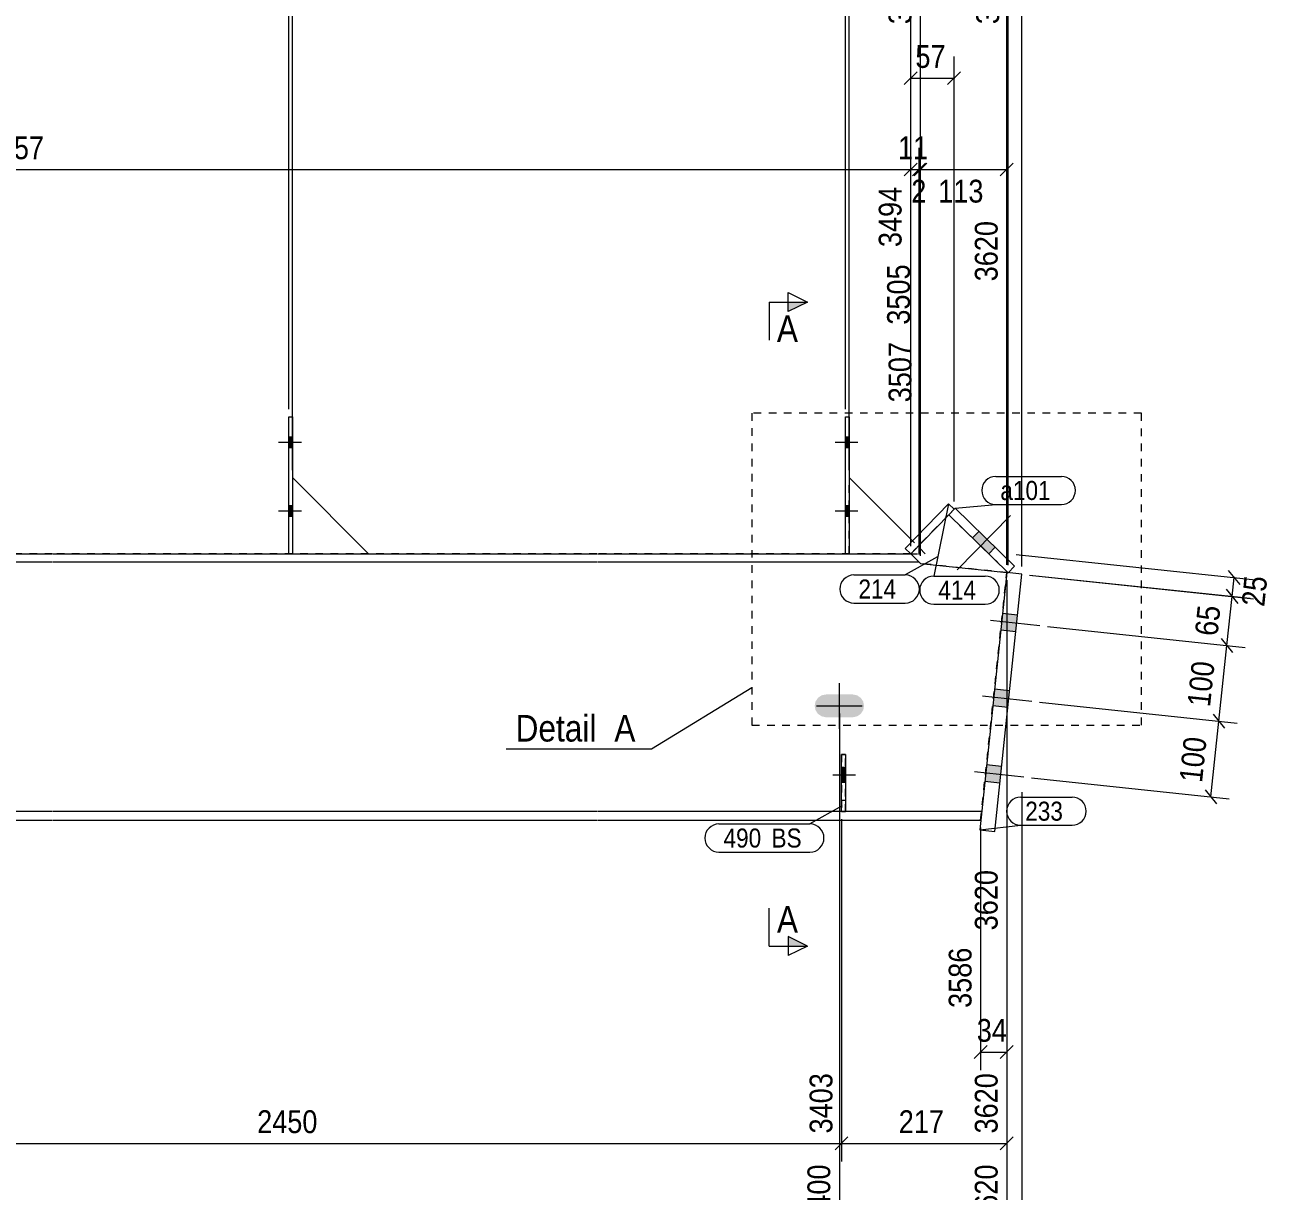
# Model space of a CAD drawing. Header units: millimetres. Extents: x 2 to 579, y 1 to 405.
# Drawn here: x 180.4 to 343.7, y 139.5 to 292.8 of the extents above; entities that cross this region are included whole.
import ezdxf

# ---------------------------------------------------------------- set-up
doc = ezdxf.new("R2010")
doc.units = ezdxf.units.MM
for name, pattern in [('XKITLINE00', [0]), ('XKITLINE01', [4, 1, -1, 1, -1]), ('XKITLINE02', [4, 2, -2])]:
    doc.linetypes.add(name, pattern=pattern)
for name, color, linetype, lineweight in [('Bolt', 3, 'Continuous', 0), ('DetailSymbol', 3, 'Continuous', 0), ('Dimensions', 7, 'Continuous', 0), ('Part', 2, 'Continuous', 0), ('PartMark', 7, 'Continuous', 0), ('Section', 6, 'Continuous', 0)]:
    doc.layers.add(name, color=color, linetype=linetype, lineweight=lineweight)
doc.styles.add('ARIAL', font='ARIAL.TTF')

# ---------------------------------------------------------------- blocks, each defined once
blk = doc.blocks.new('*A2')
at = {"layer": 'Bolt'}
blk.add_hatch(color=3, dxfattribs=at).paths.add_polyline_path([(290.73, 203.3), (290.62, 202.73), (290.29, 202.24), (289.81, 201.92), (289.23, 201.8), (285.73, 201.8), (285.16, 201.92), (284.67, 202.24), (284.35, 202.73), (284.23, 203.3), (284.35, 203.88), (284.67, 204.36), (285.16, 204.69), (285.73, 204.8), (289.23, 204.8), (289.81, 204.69), (290.29, 204.36), (290.62, 203.88)], flags=17)
at = {"layer": 'Bolt', "color": 3, "linetype": 'XKITLINE00', "lineweight": 0}
for p, q in [((287.48, 200.3), (287.48, 206.3)), ((284.48, 203.3), (290.48, 203.3))]:
    blk.add_line(p, q, dxfattribs=at)
blk = doc.blocks.new('*A3')
at = {"layer": 'Bolt'}
for points in [[(215.08, 238.6), (215.58, 238.6), (215.58, 237.2), (215.08, 237.2)], [(215.08, 238.6), (215.58, 238.6), (215.58, 237.2), (215.08, 237.2)], [(215.08, 229.6), (215.58, 229.6), (215.58, 228.2), (215.08, 228.2)], [(215.08, 229.6), (215.58, 229.6), (215.58, 228.2), (215.08, 228.2)]]:
    blk.add_hatch(color=3, dxfattribs=at).paths.add_polyline_path(points, flags=17)
at = {"layer": 'Bolt', "color": 3, "linetype": 'XKITLINE00', "lineweight": 0}
for p, q in [((215.58, 238.6), (215.08, 238.6)), ((215.58, 238.6), (215.08, 238.6)), ((216.74, 237.9), (213.74, 237.9)), ((216.74, 237.9), (213.74, 237.9)), ((215.58, 237.2), (215.08, 237.2)), ((215.58, 237.2), (215.08, 237.2)), ((216.74, 228.9), (213.74, 228.9)), ((216.74, 228.9), (213.74, 228.9)), ((215.58, 229.6), (215.08, 229.6)), ((215.58, 229.6), (215.08, 229.6)), ((215.58, 228.2), (215.08, 228.2)), ((215.58, 228.2), (215.08, 228.2))]:
    blk.add_line(p, q, dxfattribs=at)
blk = doc.blocks.new('*A6')
at = {"layer": 'Bolt'}
for points in [[(288.27, 238.6), (288.77, 238.6), (288.77, 237.2), (288.27, 237.2)], [(288.27, 238.6), (288.77, 238.6), (288.77, 237.2), (288.27, 237.2)], [(288.27, 229.6), (288.77, 229.6), (288.77, 228.2), (288.27, 228.2)], [(288.27, 229.6), (288.77, 229.6), (288.77, 228.2), (288.27, 228.2)]]:
    blk.add_hatch(color=3, dxfattribs=at).paths.add_polyline_path(points, flags=17)
at = {"layer": 'Bolt', "color": 3, "linetype": 'XKITLINE00', "lineweight": 0}
for p, q in [((288.77, 238.6), (288.27, 238.6)), ((288.77, 238.6), (288.27, 238.6)), ((289.93, 237.9), (286.93, 237.9)), ((289.93, 237.9), (286.93, 237.9)), ((288.77, 237.2), (288.27, 237.2)), ((288.77, 237.2), (288.27, 237.2)), ((289.93, 228.9), (286.93, 228.9)), ((289.93, 228.9), (286.93, 228.9)), ((288.77, 229.6), (288.27, 229.6)), ((288.77, 229.6), (288.27, 229.6)), ((288.77, 228.2), (288.27, 228.2)), ((288.77, 228.2), (288.27, 228.2))]:
    blk.add_line(p, q, dxfattribs=at)
blk = doc.blocks.new('*A8')
at = {"layer": 'Bolt', "color": 3, "linetype": 'XKITLINE02', "lineweight": 0}
for p, q in [((288.27, 195.18), (287.77, 195.18)), ((289.62, 194.2), (286.62, 194.2)), ((288.27, 193.22), (287.77, 193.22))]:
    blk.add_line(p, q, dxfattribs=at)
blk = doc.blocks.new('*A9')
at = {"layer": 'Bolt'}
blk.add_hatch(color=3, dxfattribs=at).paths.add_polyline_path([(288.27, 193.22), (287.77, 193.22), (287.77, 195.18), (288.27, 195.18)], flags=17)
at = {"layer": 'Bolt', "color": 3, "linetype": 'XKITLINE00', "lineweight": 0}
for p, q in [((288.27, 195.18), (287.77, 195.18)), ((289.62, 194.2), (286.62, 194.2)), ((288.27, 193.22), (287.77, 193.22))]:
    blk.add_line(p, q, dxfattribs=at)
blk = doc.blocks.new('*A11')
at = {"layer": 'Bolt'}
for points in [[(310.68, 213.05), (308.7, 213.26), (308.93, 215.45), (310.92, 215.24)], [(310.68, 213.05), (308.7, 213.26), (308.93, 215.45), (310.92, 215.24)], [(309.64, 203.1), (307.65, 203.31), (307.88, 205.5), (309.87, 205.29)], [(309.64, 203.1), (307.65, 203.31), (307.88, 205.5), (309.87, 205.29)], [(308.59, 193.16), (306.6, 193.37), (306.83, 195.56), (308.82, 195.35)], [(308.59, 193.16), (306.6, 193.37), (306.83, 195.56), (308.82, 195.35)]]:
    blk.add_hatch(color=3, dxfattribs=at).paths.add_polyline_path(points, flags=17)
at = {"layer": 'Bolt', "color": 3, "linetype": 'XKITLINE00', "lineweight": 0}
for p, q in [((313.83, 213.82), (307.37, 214.5)), ((313.83, 213.82), (307.37, 214.5)), ((310.92, 215.24), (308.93, 215.45)), ((310.92, 215.24), (308.93, 215.45)), ((310.68, 213.05), (308.7, 213.26)), ((310.68, 213.05), (308.7, 213.26)), ((312.78, 203.88), (306.32, 204.56)), ((312.78, 203.88), (306.32, 204.56)), ((309.87, 205.29), (307.88, 205.5)), ((309.87, 205.29), (307.88, 205.5)), ((309.64, 203.1), (307.65, 203.31)), ((309.64, 203.1), (307.65, 203.31)), ((311.74, 193.93), (305.27, 194.61)), ((311.74, 193.93), (305.27, 194.61)), ((308.82, 195.35), (306.83, 195.56)), ((308.82, 195.35), (306.83, 195.56)), ((308.59, 193.16), (306.6, 193.37)), ((308.59, 193.16), (306.6, 193.37))]:
    blk.add_line(p, q, dxfattribs=at)
blk = doc.blocks.new('*A12')
at = {"layer": 'Bolt'}
blk.add_hatch(color=3, dxfattribs=at).paths.add_polyline_path([(307.97, 224.14), (307.14, 223.28), (304.99, 225.37), (305.82, 226.23)], flags=17)
blk.add_hatch(color=3, dxfattribs=at).paths.add_polyline_path([(307.97, 224.14), (307.14, 223.28), (304.99, 225.37), (305.82, 226.23)], flags=17)
at = {"layer": 'Bolt', "color": 3, "linetype": 'XKITLINE00', "lineweight": 0}
for p, q in [((309.97, 228.34), (302.99, 221.18)), ((309.97, 228.34), (302.99, 221.18)), ((305.82, 226.23), (304.99, 225.37)), ((305.82, 226.23), (304.99, 225.37)), ((307.97, 224.14), (307.14, 223.28)), ((307.97, 224.14), (307.14, 223.28))]:
    blk.add_line(p, q, dxfattribs=at)
blk = doc.blocks.new('*A13')
at = {"layer": 'Part', "color": 2, "linetype": 'XKITLINE00', "lineweight": 0}
for p, q in [((112.2, 223.3), (184, 223.3)), ((184, 222.2), (112.2, 222.2)), ((184.1, 223.3), (255.58, 223.3)), ((255.58, 222.2), (184.1, 222.2)), ((255.68, 223.3), (296.86, 223.3)), ((297.96, 222.2), (255.68, 222.2)), ((297.96, 222.2), (296.86, 223.3)), ((184, 189.4), (112.2, 189.4)), ((112.2, 188.3), (184, 188.3)), ((255.58, 189.4), (184.1, 189.4)), ((184.1, 188.3), (255.58, 188.3)), ((306.18, 189.4), (255.68, 189.4)), ((255.68, 188.3), (306.06, 188.3))]:
    blk.add_line(p, q, dxfattribs=at)
at = {"layer": 'Part', "color": 7, "linetype": 'XKITLINE01', "lineweight": 0}
for p, q in [((184, 223.3), (112.2, 223.3)), ((255.58, 223.3), (184.1, 223.3)), ((296.86, 223.3), (255.68, 223.3)), ((296.86, 223.3), (296.86, 223.3)), ((298.15, 222.01), (296.86, 223.3)), ((309.49, 220.82), (298.15, 222.01)), ((306.06, 188.3), (309.49, 220.82))]:
    blk.add_line(p, q, dxfattribs=at)
blk = doc.blocks.new('*A14')
at = {"layer": 'Part', "color": 2, "linetype": 'XKITLINE00', "lineweight": 0}
for p, q in [((215.08, 223.3), (215.08, 241.3)), ((215.08, 241.3), (215.58, 241.3)), ((215.58, 241.3), (215.58, 223.3))]:
    blk.add_line(p, q, dxfattribs=at)
at = {"layer": 'Part', "color": 7, "linetype": 'XKITLINE01', "lineweight": 0}
blk.add_line((215.58, 223.3), (215.08, 223.3), dxfattribs=at)
blk = doc.blocks.new('*A17')
at = {"layer": 'Part', "color": 2, "linetype": 'XKITLINE00', "lineweight": 0}
for p, q in [((288.27, 223.3), (288.27, 241.3)), ((288.27, 241.3), (288.77, 241.3)), ((288.77, 241.3), (288.77, 223.3))]:
    blk.add_line(p, q, dxfattribs=at)
at = {"layer": 'Part', "color": 7, "linetype": 'XKITLINE01', "lineweight": 0}
blk.add_line((288.77, 223.3), (288.27, 223.3), dxfattribs=at)
blk = doc.blocks.new('*A18')
at = {"layer": 'Part', "color": 2, "linetype": 'XKITLINE00', "lineweight": 0}
blk.add_line((288.77, 233.3), (297.1, 224.97), dxfattribs=at)
at = {"layer": 'Part', "color": 7, "linetype": 'XKITLINE01', "lineweight": 0}
for p, q in [((288.77, 223.3), (288.77, 233.3)), ((298.77, 223.3), (297.1, 224.97)), ((288.77, 223.3), (298.77, 223.3))]:
    blk.add_line(p, q, dxfattribs=at)
blk = doc.blocks.new('*A19')
at = {"layer": 'Part', "color": 2, "linetype": 'XKITLINE00', "lineweight": 0}
blk.add_line((225.58, 223.3), (215.58, 233.3), dxfattribs=at)
at = {"layer": 'Part', "color": 7, "linetype": 'XKITLINE01', "lineweight": 0}
for p, q in [((215.58, 233.3), (215.58, 223.3)), ((215.58, 223.3), (225.58, 223.3))]:
    blk.add_line(p, q, dxfattribs=at)
blk = doc.blocks.new('*A22')
at = {"layer": 'Part', "color": 7, "linetype": 'XKITLINE01', "lineweight": 0}
for p, q in [((287.77, 196.9), (287.77, 189.4)), ((288.27, 196.9), (287.77, 196.9)), ((288.27, 189.4), (288.27, 196.9)), ((287.77, 190.9), (288.27, 190.9)), ((287.77, 189.4), (288.27, 189.4))]:
    blk.add_line(p, q, dxfattribs=at)
blk = doc.blocks.new('*A23')
at = {"layer": 'Part', "color": 2, "linetype": 'XKITLINE00', "lineweight": 0}
for p, q in [((287.77, 189.4), (287.77, 196.9)), ((287.77, 196.9), (288.27, 196.9)), ((288.27, 196.9), (288.27, 189.4))]:
    blk.add_line(p, q, dxfattribs=at)
at = {"layer": 'Part', "color": 7, "linetype": 'XKITLINE01', "lineweight": 0}
for p, q in [((287.77, 190.9), (288.27, 190.9)), ((288.27, 189.4), (287.77, 189.4))]:
    blk.add_line(p, q, dxfattribs=at)
blk = doc.blocks.new('*A25')
at = {"layer": 'Part', "color": 2, "linetype": 'XKITLINE00', "lineweight": 0}
for p, q in [((309.49, 220.81), (305.93, 187)), ((307.92, 186.79), (311.48, 220.6)), ((311.48, 220.6), (309.49, 220.81)), ((305.93, 187), (307.92, 186.79))]:
    blk.add_line(p, q, dxfattribs=at)
blk = doc.blocks.new('*A26')
at = {"layer": 'Part', "color": 2, "linetype": 'XKITLINE00', "lineweight": 0}
for p, q in [((302.7, 229.28), (301.86, 228.42)), ((310.52, 221.65), (302.7, 229.28)), ((301.86, 228.42), (309.69, 220.79)), ((309.69, 220.79), (310.52, 221.65))]:
    blk.add_line(p, q, dxfattribs=at)
blk = doc.blocks.new('*A27')
at = {"layer": 'Part', "color": 2, "linetype": 'XKITLINE00', "lineweight": 0}
for p, q in [((301.84, 229.84), (296.15, 224)), ((302.56, 229.14), (301.84, 229.84)), ((301.86, 228.42), (296.86, 223.3)), ((296.86, 223.3), (296.15, 224))]:
    blk.add_line(p, q, dxfattribs=at)
at = {"layer": 'Part', "color": 7, "linetype": 'XKITLINE01', "lineweight": 0}
blk.add_line((302.56, 229.14), (301.86, 228.42), dxfattribs=at)
blk = doc.blocks.new('*A28')
at = {"layer": 'Part', "color": 7, "linetype": 'XKITLINE01', "lineweight": 0}
for p, q in [((296.86, 223.3), (301.86, 228.42)), ((301.86, 228.42), (309.69, 220.79)), ((296.87, 223.3), (296.86, 223.3)), ((296.86, 223.3), (297.96, 222.2)), ((309.69, 220.79), (309.49, 220.81))]:
    blk.add_line(p, q, dxfattribs=at)
at = {"layer": 'Part', "color": 2, "linetype": 'XKITLINE00', "lineweight": 0}
for p, q in [((297.96, 222.2), (298.15, 222.01)), ((298.15, 222.01), (309.49, 220.81))]:
    blk.add_line(p, q, dxfattribs=at)
blk = doc.blocks.new('*A84')
at = {"layer": 'Dimensions', "color": 7, "linetype": 'XKITLINE00', "lineweight": 0}
blk.add_line((311.48, 221.6), (311.48, 332.65), dxfattribs=at)
blk = doc.blocks.new('*A89')
at = {"layer": 'Dimensions', "color": 7, "linetype": 'XKITLINE00', "lineweight": 0}
for p, q in [((309.49, 219.82), (309.49, 155.4)), ((306.06, 187.3), (306.06, 155.4)), ((306.91, 158.65), (305.21, 156.95)), ((310.34, 158.65), (308.64, 156.95)), ((306.06, 157.8), (309.49, 157.8))]:
    blk.add_line(p, q, dxfattribs=at)
at = {"layer": 'Dimensions', "color": 3}
for p in [(306.06, 157.8), (309.49, 157.8)]:
    blk.add_point(p, dxfattribs=at)
at = {"layer": 'Dimensions', "color": 3, "style": 'ARIAL', "width": 0.85}
for s, p in [('3620', (308.29, 173.8)), ('3586', (304.86, 163.6))]:
    blk.add_text(s, height=3, rotation=90.0002, dxfattribs=at).set_placement(p)
blk.add_text('34', height=3, dxfattribs=at).set_placement((305.55, 159.15))
blk = doc.blocks.new('*A91')
at = {"layer": 'Dimensions', "color": 7, "linetype": 'XKITLINE00', "lineweight": 0}
for p, q in [((296.86, 224.3), (296.86, 276.65)), ((297.71, 274.65), (296.01, 272.95)), ((62, 273.8), (296.86, 273.8))]:
    blk.add_line(p, q, dxfattribs=at)
at = {"layer": 'Dimensions', "color": 3}
blk.add_point((296.86, 273.8), dxfattribs=at)
at = {"layer": 'Dimensions', "color": 3, "style": 'ARIAL', "width": 0.85}
blk.add_text('3457', height=3, dxfattribs=at).set_placement((174.98, 275.15))
blk.add_text('3494', height=3, rotation=90.0002, dxfattribs=at).set_placement((295.66, 263.6))
blk = doc.blocks.new('*A92')
at = {"layer": 'Dimensions', "color": 7, "linetype": 'XKITLINE00', "lineweight": 0}
for p, q in [((296.86, 224.3), (296.86, 276.65)), ((297.96, 223.2), (297.96, 276.65)), ((297.71, 274.65), (296.01, 272.95)), ((298.81, 274.65), (297.11, 272.95)), ((296.86, 273.8), (297.96, 273.8))]:
    blk.add_line(p, q, dxfattribs=at)
at = {"layer": 'Dimensions', "color": 3}
for p in [(296.86, 273.8), (297.96, 273.8)]:
    blk.add_point(p, dxfattribs=at)
at = {"layer": 'Dimensions', "color": 3, "style": 'ARIAL', "width": 0.85}
blk.add_text('11', height=3, dxfattribs=at).set_placement((295.19, 275.15))
blk.add_text('3505', height=3, rotation=90.0002, dxfattribs=at).set_placement((296.76, 253.4))
blk = doc.blocks.new('*A93')
at = {"layer": 'Dimensions', "color": 7, "linetype": 'XKITLINE00', "lineweight": 0}
for p, q in [((297.96, 223.2), (297.96, 276.2)), ((298.15, 223.01), (298.15, 276.2)), ((298.81, 274.65), (297.11, 272.95)), ((299, 274.65), (297.3, 272.95)), ((297.96, 273.8), (298.15, 273.8))]:
    blk.add_line(p, q, dxfattribs=at)
at = {"layer": 'Dimensions', "color": 3}
for p in [(297.96, 273.8), (298.15, 273.8)]:
    blk.add_point(p, dxfattribs=at)
at = {"layer": 'Dimensions', "color": 3, "style": 'ARIAL', "width": 0.85}
blk.add_text('2', height=3, dxfattribs=at).set_placement((296.94, 269.45))
blk.add_text('3507', height=3, rotation=90.0002, dxfattribs=at).set_placement((296.95, 243.2))
blk = doc.blocks.new('*A94')
at = {"layer": 'Dimensions', "color": 7, "linetype": 'XKITLINE00', "lineweight": 0}
for p, q in [((298.15, 223.01), (298.15, 276.2)), ((309.49, 221.82), (309.49, 276.2)), ((299, 274.65), (297.3, 272.95)), ((310.34, 274.65), (308.64, 272.95)), ((298.15, 273.8), (309.49, 273.8))]:
    blk.add_line(p, q, dxfattribs=at)
at = {"layer": 'Dimensions', "color": 3}
for p in [(298.15, 273.8), (309.49, 273.8)]:
    blk.add_point(p, dxfattribs=at)
at = {"layer": 'Dimensions', "color": 3, "style": 'ARIAL', "width": 0.85}
blk.add_text('113', height=3, dxfattribs=at).set_placement((300.48, 269.45))
blk.add_text('3620', height=3, rotation=90.0002, dxfattribs=at).set_placement((308.29, 259.1))
blk = doc.blocks.new('*A95')
at = {"layer": 'DetailSymbol', "color": 6, "linetype": 'XKITLINE01', "lineweight": 0}
for p, q in [((327.2, 241.78), (275.98, 241.78)), ((275.98, 241.78), (275.98, 200.77)), ((327.2, 200.77), (327.2, 241.78)), ((275.98, 200.77), (327.2, 200.77))]:
    blk.add_line(p, q, dxfattribs=at)
at = {"layer": 'DetailSymbol', "color": 6, "linetype": 'XKITLINE00', "lineweight": 0}
for p, q in [((275.98, 205.67), (262.76, 197.61)), ((262.76, 197.61), (243.66, 197.61))]:
    blk.add_line(p, q, dxfattribs=at)
at = {"layer": 'DetailSymbol', "color": 7, "style": 'ARIAL', "width": 0.85}
for s, p in [('Detail', (244.91, 198.61)), ('A', (257.89, 198.61))]:
    blk.add_text(s, height=3.5, dxfattribs=at).set_placement(p)
blk = doc.blocks.new('*A97')
at = {"layer": 'PartMark', "color": 7, "linetype": 'XKITLINE00', "lineweight": 0}
for p, q in [((301.84, 229.84), (299.89, 220.36)), ((299.89, 220.36), (306.66, 220.36)), ((299.89, 216.66), (306.66, 216.66))]:
    blk.add_line(p, q, dxfattribs=at)
for centre, start, end in [((299.89, 218.51), 90, 270), ((306.66, 218.51), 270, 90)]:
    blk.add_arc(centre, 1.85, start, end, dxfattribs=at)
at = {"layer": 'PartMark', "color": 3, "style": 'ARIAL', "width": 0.85}
blk.add_text('414', height=2.5, dxfattribs=at).set_placement((300.49, 217.26))
blk = doc.blocks.new('*A98')
at = {"layer": 'PartMark', "color": 7, "linetype": 'XKITLINE00', "lineweight": 0}
for p, q in [((300.39, 222.9), (296.15, 220.51)), ((289.39, 220.51), (296.15, 220.51)), ((289.39, 216.81), (296.15, 216.81))]:
    blk.add_line(p, q, dxfattribs=at)
for centre, start, end in [((289.39, 218.66), 90, 270), ((296.15, 218.66), 270, 90)]:
    blk.add_arc(centre, 1.85, start, end, dxfattribs=at)
at = {"layer": 'PartMark', "color": 3, "style": 'ARIAL', "width": 0.85}
blk.add_text('214', height=2.5, dxfattribs=at).set_placement((289.99, 217.41))
blk = doc.blocks.new('*A100')
at = {"layer": 'PartMark', "color": 7, "linetype": 'XKITLINE00', "lineweight": 0}
for p, q in [((311.32, 191.31), (318.08, 191.31)), ((305.93, 187), (311.32, 187.61)), ((311.32, 187.61), (318.08, 187.61))]:
    blk.add_line(p, q, dxfattribs=at)
for centre, start, end in [((311.32, 189.46), 90, 270), ((318.08, 189.46), 270, 90)]:
    blk.add_arc(centre, 1.85, start, end, dxfattribs=at)
at = {"layer": 'PartMark', "color": 3, "style": 'ARIAL', "width": 0.85}
blk.add_text('233', height=2.5, dxfattribs=at).set_placement((311.92, 188.21))
blk = doc.blocks.new('*A101')
at = {"layer": 'PartMark', "color": 7, "linetype": 'XKITLINE00', "lineweight": 0}
for p, q in [((308.05, 233.46), (316.67, 233.46)), ((302.7, 229.28), (308.05, 229.76)), ((308.05, 229.76), (316.67, 229.76))]:
    blk.add_line(p, q, dxfattribs=at)
for centre, start, end in [((308.05, 231.61), 90, 270), ((316.67, 231.61), 270, 90)]:
    blk.add_arc(centre, 1.85, start, end, dxfattribs=at)
at = {"layer": 'PartMark', "color": 3, "style": 'ARIAL', "width": 0.85}
blk.add_text('a101', height=2.5, dxfattribs=at).set_placement((308.65, 230.36))
blk = doc.blocks.new('*A105')
at = {"layer": 'PartMark', "color": 7, "linetype": 'XKITLINE00', "lineweight": 0}
for p, q in [((287.85, 190.18), (283.61, 187.78)), ((271.65, 187.78), (283.61, 187.78)), ((271.65, 184.08), (283.61, 184.08))]:
    blk.add_line(p, q, dxfattribs=at)
for centre, start, end in [((271.65, 185.93), 90, 270), ((283.61, 185.93), 270, 90)]:
    blk.add_arc(centre, 1.85, start, end, dxfattribs=at)
at = {"layer": 'PartMark', "color": 3, "style": 'ARIAL', "width": 0.85}
for s, p in [('490', (272.25, 184.68)), ('BS', (278.56, 184.68))]:
    blk.add_text(s, height=2.5, dxfattribs=at).set_placement(p)
blk = doc.blocks.new('*A107')
at = {"layer": 'Section'}
for points in [[(280.77, 256.37), (283.27, 256.37), (280.77, 255.12)], [(280.77, 172.98), (283.27, 171.73), (280.77, 171.73)]]:
    blk.add_hatch(color=3, dxfattribs=at).paths.add_polyline_path(points, flags=17)
at = {"layer": 'Section', "color": 3, "linetype": 'XKITLINE00', "lineweight": 0}
for p, q in [((280.77, 255.12), (280.77, 257.62)), ((280.77, 257.62), (283.27, 256.37)), ((283.27, 256.37), (280.77, 255.12)), ((283.27, 171.73), (280.77, 172.98)), ((280.77, 172.98), (280.77, 170.48)), ((283.27, 171.73), (280.77, 170.48))]:
    blk.add_line(p, q, dxfattribs=at)
at = {"layer": 'Section', "color": 1, "linetype": 'XKITLINE00', "lineweight": 0}
for p, q in [((278.27, 256.37), (278.27, 251.37)), ((278.27, 256.37), (283.27, 256.37)), ((278.27, 171.73), (278.27, 176.73)), ((278.27, 171.73), (283.27, 171.73))]:
    blk.add_line(p, q, dxfattribs=at)
at = {"layer": 'Section', "color": 7, "style": 'ARIAL', "width": 0.85}
for p in [(279.27, 251.12), (279.27, 173.48)]:
    blk.add_text('A', height=3.5, dxfattribs=at).set_placement(p)
blk = doc.blocks.new('*A111')
at = {"layer": 'Dimensions', "color": 7, "linetype": 'XKITLINE00', "lineweight": 0}
for p, q in [((313.78, 203.77), (339.77, 201.03)), ((336.33, 191.34), (337.38, 201.28)), ((336.63, 202.22), (338.14, 200.35)), ((312.73, 193.83), (338.72, 191.09)), ((335.58, 192.27), (337.09, 190.41))]:
    blk.add_line(p, q, dxfattribs=at)
at = {"layer": 'Dimensions', "color": 3}
for p in [(337.38, 201.28), (336.33, 191.34)]:
    blk.add_point(p, dxfattribs=at)
at = {"layer": 'Dimensions', "color": 3, "style": 'ARIAL', "width": 0.85}
blk.add_text('100', height=3, rotation=83.9784, dxfattribs=at).set_placement((335.16, 193.13))
blk = doc.blocks.new('*A112')
at = {"layer": 'Dimensions', "color": 7, "linetype": 'XKITLINE00', "lineweight": 0}
for p, q in [((314.83, 213.72), (340.82, 210.98)), ((337.38, 201.28), (338.43, 211.23)), ((337.67, 212.16), (339.18, 210.3)), ((313.78, 203.77), (339.77, 201.03)), ((336.63, 202.22), (338.14, 200.35))]:
    blk.add_line(p, q, dxfattribs=at)
at = {"layer": 'Dimensions', "color": 3}
for p in [(338.43, 211.23), (337.38, 201.28)]:
    blk.add_point(p, dxfattribs=at)
at = {"layer": 'Dimensions', "color": 3, "style": 'ARIAL', "width": 0.85}
blk.add_text('100', height=3, rotation=83.9784, dxfattribs=at).set_placement((336.21, 203.08))
blk = doc.blocks.new('*A113')
at = {"layer": 'Dimensions', "color": 7, "linetype": 'XKITLINE00', "lineweight": 0}
for p, q in [((312.48, 220.5), (341.5, 217.44)), ((338.36, 218.62), (339.87, 216.76)), ((338.43, 211.23), (339.11, 217.69)), ((314.83, 213.72), (340.82, 210.98)), ((337.67, 212.16), (339.18, 210.3))]:
    blk.add_line(p, q, dxfattribs=at)
at = {"layer": 'Dimensions', "color": 3}
for p in [(339.11, 217.69), (338.43, 211.23)]:
    blk.add_point(p, dxfattribs=at)
at = {"layer": 'Dimensions', "color": 3, "style": 'ARIAL', "width": 0.85}
blk.add_text('65', height=3, rotation=83.9784, dxfattribs=at).set_placement((337.19, 212.39))
blk = doc.blocks.new('*A114')
at = {"layer": 'Dimensions', "color": 7, "linetype": 'XKITLINE00', "lineweight": 0}
for p, q in [((310.75, 223.2), (342.21, 219.88)), ((338.62, 221.11), (340.13, 219.25)), ((312.48, 220.5), (341.95, 217.39)), ((339.11, 217.69), (339.37, 220.18)), ((338.36, 218.62), (339.87, 216.76))]:
    blk.add_line(p, q, dxfattribs=at)
at = {"layer": 'Dimensions', "color": 3}
for p in [(339.37, 220.18), (339.11, 217.69)]:
    blk.add_point(p, dxfattribs=at)
at = {"layer": 'Dimensions', "color": 3, "style": 'ARIAL', "width": 0.85}
blk.add_text('25', height=3, rotation=83.9784, dxfattribs=at).set_placement((343.34, 216.26))
blk = doc.blocks.new('*A115')
at = {"layer": 'Dimensions', "color": 7, "linetype": 'XKITLINE00', "lineweight": 0}
blk.add_line((309.49, 219.82), (309.49, 119.4), dxfattribs=at)
blk = doc.blocks.new('*A116')
at = {"layer": 'Dimensions', "color": 7, "linetype": 'XKITLINE00', "lineweight": 0}
for p, q in [((309.49, 219.82), (309.49, 119.4)), ((311.48, 191.96), (311.48, 119.4)), ((310.34, 122.65), (308.64, 120.95)), ((312.33, 122.65), (310.63, 120.95)), ((309.49, 121.8), (311.48, 121.8))]:
    blk.add_line(p, q, dxfattribs=at)
at = {"layer": 'Dimensions', "color": 3}
for p in [(309.49, 121.8), (311.48, 121.8)]:
    blk.add_point(p, dxfattribs=at)
at = {"layer": 'Dimensions', "color": 3, "style": 'ARIAL', "width": 0.85}
blk.add_text('20', height=3, dxfattribs=at).set_placement((308.26, 123.15))
blk = doc.blocks.new('*A119')
at = {"layer": 'Dimensions', "color": 7, "linetype": 'XKITLINE00', "lineweight": 0}
for p, q in [((144, 234.3), (144, 320.65)), ((215.08, 242.3), (215.08, 320.65)), ((144.85, 318.65), (143.15, 316.95)), ((215.93, 318.65), (214.23, 316.95)), ((144, 317.8), (215.08, 317.8))]:
    blk.add_line(p, q, dxfattribs=at)
at = {"layer": 'Dimensions', "color": 3}
for p in [(144, 317.8), (215.08, 317.8)]:
    blk.add_point(p, dxfattribs=at)
at = {"layer": 'Dimensions', "color": 3, "style": 'ARIAL', "width": 0.85}
blk.add_text('1295', height=3, dxfattribs=at).set_placement((175.09, 319.15))
blk.add_text('2258', height=3, rotation=90.0002, dxfattribs=at).set_placement((213.88, 307.6))
blk = doc.blocks.new('*A120')
at = {"layer": 'Dimensions', "color": 7, "linetype": 'XKITLINE00', "lineweight": 0}
for p, q in [((215.08, 242.3), (215.08, 320.65)), ((215.58, 234.3), (215.58, 320.65)), ((215.93, 318.65), (214.23, 316.95)), ((216.43, 318.65), (214.73, 316.95)), ((215.08, 317.8), (215.58, 317.8))]:
    blk.add_line(p, q, dxfattribs=at)
at = {"layer": 'Dimensions', "color": 3}
for p in [(215.08, 317.8), (215.58, 317.8)]:
    blk.add_point(p, dxfattribs=at)
at = {"layer": 'Dimensions', "color": 3, "style": 'ARIAL', "width": 0.85}
blk.add_text('5', height=3, dxfattribs=at).set_placement((214.22, 319.15))
blk.add_text('2263', height=3, rotation=90.0002, dxfattribs=at).set_placement((214.38, 297.4))
blk = doc.blocks.new('*A121')
at = {"layer": 'Dimensions', "color": 7, "linetype": 'XKITLINE00', "lineweight": 0}
for p, q in [((215.58, 234.3), (215.58, 320.65)), ((288.27, 242.3), (288.27, 320.65)), ((216.43, 318.65), (214.73, 316.95)), ((289.11, 318.65), (287.42, 316.95)), ((215.58, 317.8), (288.27, 317.8))]:
    blk.add_line(p, q, dxfattribs=at)
at = {"layer": 'Dimensions', "color": 3}
for p in [(215.58, 317.8), (288.27, 317.8)]:
    blk.add_point(p, dxfattribs=at)
at = {"layer": 'Dimensions', "color": 3, "style": 'ARIAL', "width": 0.85}
blk.add_text('1145', height=3, dxfattribs=at).set_placement((247.47, 319.15))
blk.add_text('3408', height=3, rotation=90.0002, dxfattribs=at).set_placement((287.07, 307.6))
blk = doc.blocks.new('*A122')
at = {"layer": 'Dimensions', "color": 7, "linetype": 'XKITLINE00', "lineweight": 0}
for p, q in [((288.27, 242.3), (288.27, 320.65)), ((288.77, 234.3), (288.77, 320.65)), ((289.11, 318.65), (287.42, 316.95)), ((289.61, 318.65), (287.92, 316.95)), ((288.27, 317.8), (288.77, 317.8))]:
    blk.add_line(p, q, dxfattribs=at)
at = {"layer": 'Dimensions', "color": 3}
for p in [(288.27, 317.8), (288.77, 317.8)]:
    blk.add_point(p, dxfattribs=at)
at = {"layer": 'Dimensions', "color": 3, "style": 'ARIAL', "width": 0.85}
blk.add_text('5', height=3, dxfattribs=at).set_placement((287.4, 319.15))
blk.add_text('3413', height=3, rotation=90.0002, dxfattribs=at).set_placement((287.57, 297.4))
blk = doc.blocks.new('*A123')
at = {"layer": 'Dimensions', "color": 7, "linetype": 'XKITLINE00', "lineweight": 0}
for p, q in [((288.77, 234.3), (288.77, 320.2)), ((296.86, 224.3), (296.86, 320.2)), ((289.61, 318.65), (287.92, 316.95)), ((297.71, 318.65), (296.01, 316.95)), ((288.77, 317.8), (296.86, 317.8))]:
    blk.add_line(p, q, dxfattribs=at)
at = {"layer": 'Dimensions', "color": 3}
for p in [(288.77, 317.8), (296.86, 317.8)]:
    blk.add_point(p, dxfattribs=at)
at = {"layer": 'Dimensions', "color": 3, "style": 'ARIAL', "width": 0.85}
blk.add_text('81', height=3, dxfattribs=at).set_placement((290.59, 313.45))
blk.add_text('3494', height=3, rotation=90.0002, dxfattribs=at).set_placement((295.66, 303.1))
blk = doc.blocks.new('*A124')
at = {"layer": 'Dimensions', "color": 7, "linetype": 'XKITLINE00', "lineweight": 0}
for p, q in [((296.86, 224.3), (296.86, 320.65)), ((298.15, 223.01), (298.15, 320.65)), ((297.71, 318.65), (296.01, 316.95)), ((299, 318.65), (297.3, 316.95)), ((296.86, 317.8), (298.15, 317.8))]:
    blk.add_line(p, q, dxfattribs=at)
at = {"layer": 'Dimensions', "color": 3}
for p in [(296.86, 317.8), (298.15, 317.8)]:
    blk.add_point(p, dxfattribs=at)
at = {"layer": 'Dimensions', "color": 3, "style": 'ARIAL', "width": 0.85}
blk.add_text('13', height=3, dxfattribs=at).set_placement((295.28, 319.15))
blk.add_text('3507', height=3, rotation=90.0002, dxfattribs=at).set_placement((296.95, 292.9))
blk = doc.blocks.new('*A125')
at = {"layer": 'Dimensions', "color": 7, "linetype": 'XKITLINE00', "lineweight": 0}
for p, q in [((298.15, 223.01), (298.15, 320.2)), ((309.49, 221.82), (309.49, 320.2)), ((299, 318.65), (297.3, 316.95)), ((310.34, 318.65), (308.64, 316.95)), ((298.15, 317.8), (309.49, 317.8))]:
    blk.add_line(p, q, dxfattribs=at)
at = {"layer": 'Dimensions', "color": 3}
for p in [(298.15, 317.8), (309.49, 317.8)]:
    blk.add_point(p, dxfattribs=at)
at = {"layer": 'Dimensions', "color": 3, "style": 'ARIAL', "width": 0.85}
blk.add_text('113', height=3, dxfattribs=at).set_placement((300.48, 313.45))
blk.add_text('3620', height=3, rotation=90.0002, dxfattribs=at).set_placement((308.29, 303.1))
blk = doc.blocks.new('*A126')
at = {"layer": 'Dimensions', "color": 7, "linetype": 'XKITLINE00', "lineweight": 0}
for p, q in [((309.49, 221.82), (309.49, 320.65)), ((309.69, 221.79), (309.69, 320.65)), ((310.34, 318.65), (308.64, 316.95)), ((310.53, 318.65), (308.84, 316.95)), ((309.49, 317.8), (309.69, 317.8))]:
    blk.add_line(p, q, dxfattribs=at)
at = {"layer": 'Dimensions', "color": 3}
for p in [(309.49, 317.8), (309.69, 317.8)]:
    blk.add_point(p, dxfattribs=at)
at = {"layer": 'Dimensions', "color": 3, "style": 'ARIAL', "width": 0.85}
blk.add_text('2', height=3, dxfattribs=at).set_placement((308.48, 319.15))
blk.add_text('3622', height=3, rotation=90.0002, dxfattribs=at).set_placement((308.49, 292.9))
blk = doc.blocks.new('*A128')
at = {"layer": 'Dimensions', "color": 7, "linetype": 'XKITLINE00', "lineweight": 0}
blk.add_line((287.48, 202.3), (287.48, 131.4), dxfattribs=at)
at = {"layer": 'Dimensions', "color": 3, "style": 'ARIAL', "width": 0.85}
blk.add_text('3400', height=3, rotation=90.0002, dxfattribs=at).set_placement((286.28, 135.1))
blk = doc.blocks.new('*A129')
at = {"layer": 'Dimensions', "color": 7, "linetype": 'XKITLINE00', "lineweight": 0}
for p, q in [((309.49, 219.82), (309.49, 131.4)), ((287.48, 202.3), (287.48, 131.4)), ((288.33, 134.65), (286.63, 132.95)), ((310.34, 134.65), (308.64, 132.95)), ((287.48, 133.8), (309.49, 133.8))]:
    blk.add_line(p, q, dxfattribs=at)
at = {"layer": 'Dimensions', "color": 3}
for p in [(287.48, 133.8), (309.49, 133.8)]:
    blk.add_point(p, dxfattribs=at)
at = {"layer": 'Dimensions', "color": 3, "style": 'ARIAL', "width": 0.85}
blk.add_text('3620', height=3, rotation=90.0002, dxfattribs=at).set_placement((308.29, 135.1))
blk.add_text('220', height=3, dxfattribs=at).set_placement((295.15, 135.15))
blk = doc.blocks.new('*A131')
at = {"layer": 'Dimensions', "color": 7, "linetype": 'XKITLINE00', "lineweight": 0}
for p, q in [((143, 188.4), (143, 143.4)), ((287.77, 188.4), (287.77, 143.4)), ((143.85, 146.65), (142.15, 144.95)), ((143, 145.8), (287.77, 145.8)), ((288.61, 146.65), (286.92, 144.95))]:
    blk.add_line(p, q, dxfattribs=at)
at = {"layer": 'Dimensions', "color": 3}
for p in [(143, 145.8), (287.77, 145.8)]:
    blk.add_point(p, dxfattribs=at)
at = {"layer": 'Dimensions', "color": 3, "style": 'ARIAL', "width": 0.85}
blk.add_text('3403', height=3, rotation=90.0002, dxfattribs=at).set_placement((286.57, 147.1))
blk.add_text('2450', height=3, dxfattribs=at).set_placement((210.93, 147.15))
blk = doc.blocks.new('*A132')
at = {"layer": 'Dimensions', "color": 7, "linetype": 'XKITLINE00', "lineweight": 0}
for p, q in [((309.49, 219.82), (309.49, 143.4)), ((287.77, 188.4), (287.77, 143.4)), ((288.61, 146.65), (286.92, 144.95)), ((287.77, 145.8), (309.49, 145.8)), ((310.34, 146.65), (308.64, 144.95))]:
    blk.add_line(p, q, dxfattribs=at)
at = {"layer": 'Dimensions', "color": 3}
for p in [(287.77, 145.8), (309.49, 145.8)]:
    blk.add_point(p, dxfattribs=at)
at = {"layer": 'Dimensions', "color": 3, "style": 'ARIAL', "width": 0.85}
blk.add_text('3620', height=3, rotation=90.0002, dxfattribs=at).set_placement((308.29, 147.1))
blk.add_text('217', height=3, dxfattribs=at).set_placement((295.29, 147.15))
blk = doc.blocks.new('*A133')
at = {"layer": 'Dimensions', "color": 7, "linetype": 'XKITLINE00', "lineweight": 0}
for p, q in [((296.86, 224.3), (296.86, 288.65)), ((302.56, 230.14), (302.56, 288.65)), ((297.71, 286.65), (296.01, 284.95)), ((303.4, 286.65), (301.71, 284.95)), ((296.86, 285.8), (302.56, 285.8))]:
    blk.add_line(p, q, dxfattribs=at)
at = {"layer": 'Dimensions', "color": 3}
for p in [(296.86, 285.8), (302.56, 285.8)]:
    blk.add_point(p, dxfattribs=at)
at = {"layer": 'Dimensions', "color": 3, "style": 'ARIAL', "width": 0.85}
blk.add_text('57', height=3, dxfattribs=at).set_placement((297.48, 287.15))

msp = doc.modelspace()

# ---------------------------------------------------------------- block references
at = {"lineweight": 0}
for name in ['*A84', '*A119', '*A120', '*A121', '*A122', '*A124', '*A126', '*A123', '*A125', '*A133', '*A91', '*A92', '*A93', '*A94', '*A107', '*A95', '*A14', '*A17', '*A3', '*A6', '*A19', '*A18', '*A101', '*A27', '*A97', '*A26', '*A28', '*A12', '*A98', '*A114', '*A25', '*A115', '*A129', '*A132', '*A89', '*A116', '*A113', '*A11', '*A112', '*A2', '*A111', '*A128', '*A22', '*A23', '*A8', '*A9', '*A100', '*A105', '*A131']:
    msp.add_blockref(name, (0, 0), dxfattribs=at)
at = {"layer": 'Part', "lineweight": 0}
msp.add_blockref('*A13', (0, 0), dxfattribs=at)

doc.saveas('drawing.dxf')
